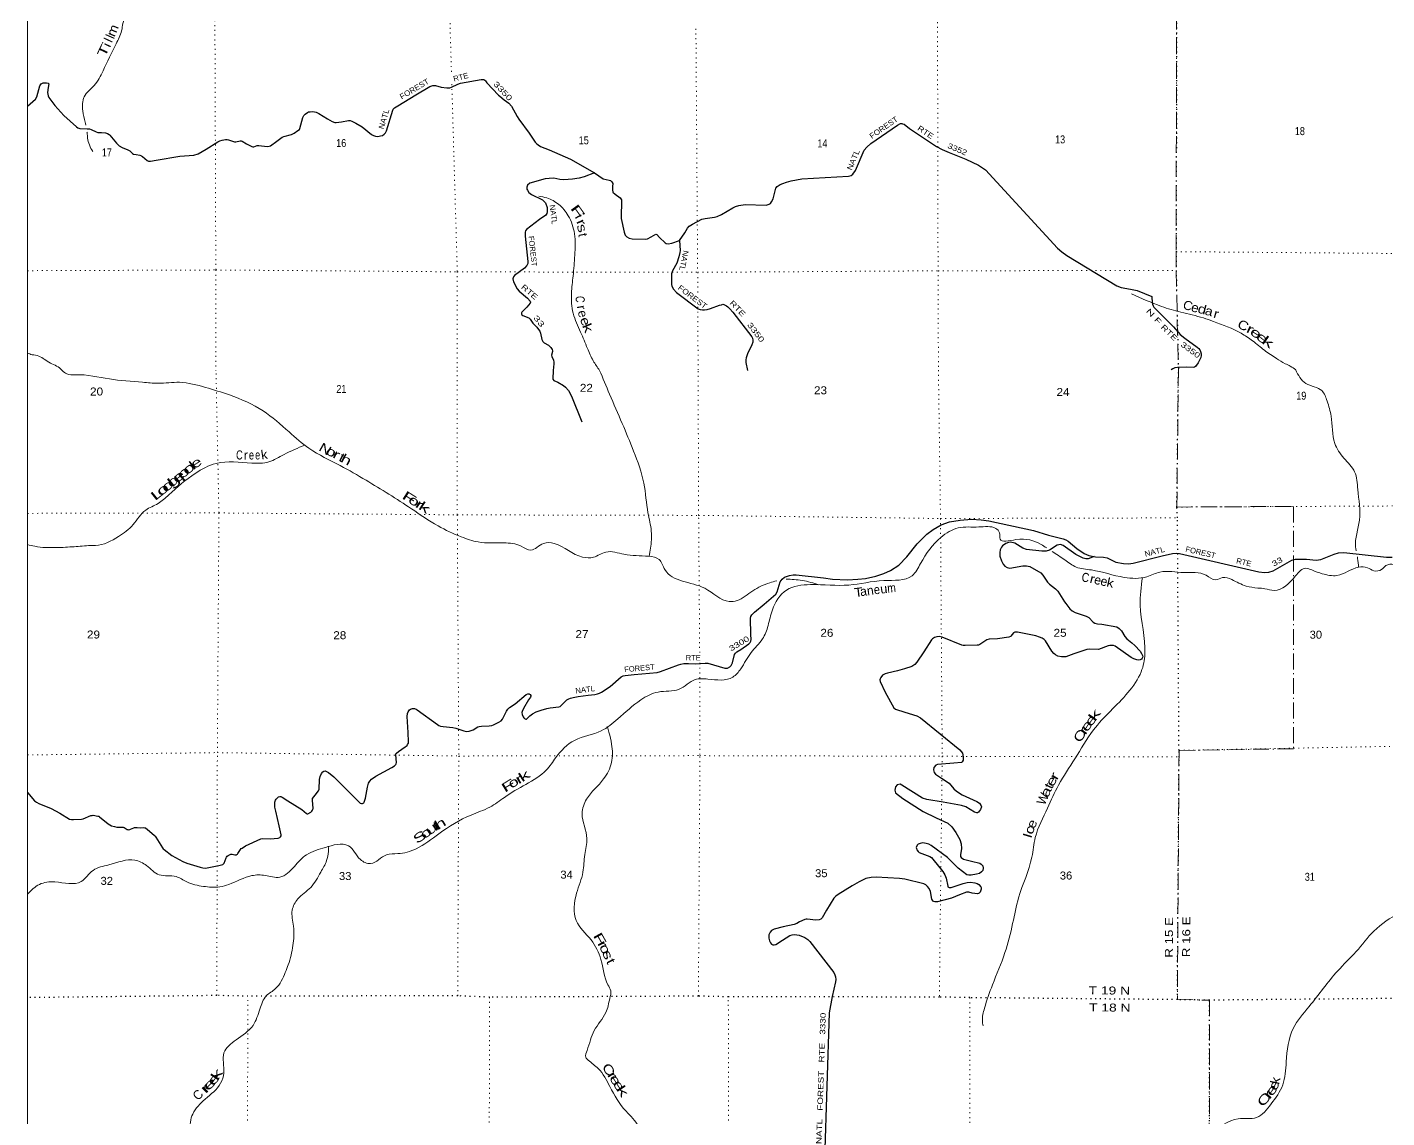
# Model space of a CAD drawing. Header units: feet. Extents: x -8 to 250644, y -192250 to 1368.
# Drawn here: x -8 to 29895, y -153931 to -129957 of the extents above; entities that cross this region are included whole.
import ezdxf
from ezdxf.enums import TextEntityAlignment as Align

# ---------------------------------------------------------------- set-up
doc = ezdxf.new("R2010")
doc.units = ezdxf.units.FT
doc.header["$LTSCALE"] = 70
doc.linetypes.add('DOT_DASHED', pattern=[7.7, 5, -1.2, 0.3, -1.2])
doc.linetypes.add('DOTTED', pattern=[1.5, 0.3, -1.2])
for name, color, linetype, lineweight in [('29', 7, 'Continuous', 25), ('39', 7, 'Continuous', 13), ('4', 7, 'Continuous', 13), ('44', 7, 'DOT_DASHED', 13), ('6', 7, 'DOTTED', 25), ('7', 7, 'DOTTED', 13)]:
    doc.layers.add(name, color=color, linetype=linetype, lineweight=lineweight)
doc.layers.add('30', color=7, linetype='Continuous')
doc.layers.add('41', color=7, linetype='Continuous')

msp = doc.modelspace()

# ---------------------------------------------------------------- linework, layer by layer
at = {"layer": '29'}
for points in [[(-0.01, -131692.01), (174.95, -131535.84), (207.02, -131490.98), (246.85, -131323.23), (268.37, -131244.2), (298.26, -131199.33), (346.77, -131181.42), (414.09, -131176.9), (454.87, -131185.38), (470.14, -131203.07), (453, -131285.23), (436.51, -131393.76), (453.22, -131464.95), (466.4, -131502.19), (597.62, -131680.57), (798.08, -131896.17), (1075.45, -132145.31), (1105.34, -132166.8), (1150.77, -132185.62), (1308.92, -132189.56), (1363.16, -132194.85), (1401.03, -132205.51), (1505.19, -132259.39), (1546.25, -132269.63), (1625.32, -132269.34), (1716.26, -132280.84), (1759.23, -132293.93), (1791.53, -132315.22), (1811.54, -132333.19), (1953.92, -132504.87), (2011.44, -132562.22), (2078.16, -132602.69), (2205.74, -132650.08), (2246.41, -132674.52), (2308.54, -132732.41), (2330.91, -132745.43), (2386.96, -132758.52), (2472.74, -132772.3), (2504.66, -132784.69), (2528.95, -132801.52), (2631.03, -132888.07), (2663.46, -132898.73), (2700.83, -132898.73), (2825.21, -132882.02), (3345.59, -132792), (3655.86, -132767.95), (3748.92, -132739.83), (3927.95, -132636.07), (4186, -132474.24), (4230.93, -132452.85), (4283.24, -132436.96), (4350.5, -132426.68), (4387.87, -132426.68), (4422.17, -132432.23), (4550.41, -132475.29), (4580.38, -132478.11), (4678.44, -132458.11), (4699.87, -132458.46), (4720.42, -132465.94), (4818.65, -132519.98), (4931.53, -132581.85), (4957.69, -132589.33), (4978.89, -132589.82), (5052.97, -132557.55), (5084.95, -132557.84), (5146.44, -132566.44)], [(5146.44, -132566.44), (5213.1, -132575.77), (5279.03, -132579.98), (5317.19, -132571.74), (5342.55, -132563.16), (5483.21, -132461.86), (5600.37, -132378.07), (5635.23, -132361.97), (5807.34, -132313.99), (5861.93, -132285.54), (5947.87, -132231.32), (5979.63, -132203.28), (5991.35, -132184.14), (6053.11, -131944.49), (6074.91, -131897.62), (6104.8, -131865.83), (6153.38, -131832.18), (6181.4, -131820.97), (6215.11, -131814.64), (6276.68, -131813.49), (6345.81, -131826.57), (6405.33, -131852.53), (6595.66, -131974.28), (6698.91, -132028.48), (6756.82, -132049.05), (6783.94, -132050.1), (6904.03, -132034.09), (7062.15, -132010.08), (7093.11, -132010.73), (7134.21, -132023.81), (7220.37, -132065.95), (7358.6, -132147.78), (7565, -132315.45), (7606.88, -132338.83), (7651.72, -132351.92), (7704.03, -132357.53), (7763.23, -132347.34), (7806.78, -132335.09), (7844.15, -132308.92), (7872.17, -132277.14), (7897.22, -132233.48), (8030.78, -131780.14), (8044.05, -131761.15), (8073.94, -131731.23), (8140.77, -131686.25), (8542.86, -131446.5), (8847.4, -131263.86), (8910.95, -131240.71), (8970.7, -131241.42), (9097.17, -131274.6), (9221.05, -131290.03), (9285.36, -131286.53), (9321.94, -131277.88), (9465.79, -131206.84), (9525.47, -131188.6), (9977.8, -131106.59), (10011.32, -131104.01), (10035.61, -131109.62), (10058.03, -131120.84), (10071.11, -131133.93), (10104.01, -131180.44), (10358.83, -131448.95), (10388.64, -131473.9), (10482.17, -131554.58), (10583.05, -131625.62), (10646.57, -131696.67), (10767.97, -131922.89), (10805.66, -131978.99), (11030.25, -132288.44), (11166.62, -132486.09), (11197.67, -132522.08), (11227.57, -132546.38), (11284.85, -132579.91), (11473.12, -132649.74), (11943.82, -132861.27), (12466.68, -133158.65)], [(14338.29, -134647.76), (14456.19, -134475.99), (14517.61, -134374.77), (14554.11, -134332.19), (14625.97, -134285.03), (14831.48, -134180.34), (14900.22, -134160.35), (15106.39, -134136.32), (15167.77, -134120.51), (15264.47, -134076.37), (15508.51, -133926.52), (15571.31, -133899.91), (15646.04, -133873.74), (15784.69, -133856.55), (16243.89, -133866.26), (16313.18, -133848.4), (16337.3, -133830.74), (16359.72, -133798.95), (16395.11, -133728.56), (16454.88, -133494.9), (16483.03, -133462.44), (16550.28, -133417.57), (16610.07, -133389.53), (16692.94, -133361.04), (16796.89, -133335.31), (17029.17, -133289.05), (18058.07, -133232.82), (18115.89, -133217.54), (18153.26, -133191.36), (18208.06, -133108.97), (18397.69, -132663.6), (18455.92, -132594.99), (18549.33, -132516.47), (19133.71, -132110.24), (19195.75, -132075.26), (19229.38, -132075.26), (19245.78, -132080.25), (19277.95, -132090.21), (19400.05, -132182.04), (19993.1, -132583.24), (20114.94, -132649.2), (20271.53, -132714.95), (20634.05, -132860.61), (20914.56, -132993.2), (21026.66, -133060.5), (21068.76, -133096.11), (22654.37, -134812.96), (22745.46, -134894.5), (22856.77, -134978.64), (23956.09, -135642.31), (24048.76, -135679.19), (24259.01, -135715.07), (24404.49, -135745.13), (24729.65, -135874.68), (24733.82, -136014.46), (24740.88, -136048.03), (24755.72, -136081.65), (24772.64, -136109.73), (24798.04, -136140.25), (25206.93, -136547.49), (25353.27, -136709.19), (25451.46, -136791.04), (25725.97, -136990.64), (25757.12, -137022.96), (25779.53, -137051.93), (25796.35, -137084.65), (25808.22, -137134.39), (25813.16, -137176.26), (25805.69, -137220.19), (25746.41, -137336.1), (25689.85, -137414.62), (25667.44, -137428.65), (25634.43, -137437.97), (25492.29, -137432.03), (25290.1, -137436.08), (25234, -137445.47), (25190.04, -137464.07), (25150.94, -137491.78)], [(12466.68, -133158.65), (12242.58, -133248.57), (12133.67, -133275.49), (11988.4, -133294.58), (11793.64, -133312.88), (11710.15, -133306.65), (11573.19, -133279.23), (11473.9, -133284.75), (11386.36, -133290.45), (11049.63, -133388.72), (10997.77, -133428.79), (10979.08, -133473.66), (10982.82, -133514.79), (10995.76, -133542.5), (11027.66, -133593.31), (11085.96, -133634.33), (11322.33, -133754.07), (11356.47, -133780.26), (11390.1, -133817.65), (11424.64, -133919.78), (11431.2, -134015.82), (11423.73, -134053.21), (11396.82, -134087.53), (11262.81, -134181.43), (10976.81, -134403.17), (10949.2, -134436.46), (10941.72, -134466.37), (10940.96, -134550.95), (11001.7, -135106.07), (11001.51, -135154.36), (10982.82, -135195.49), (10927.81, -135255.86), (10710.06, -135417.96), (10687.82, -135447.64), (10676.43, -135489.01), (10689.95, -135553.47), (10769.84, -135709.61), (10814.32, -135757.12), (10992.69, -135914.82), (11053.82, -135978.82), (11061.29, -136005), (11054.88, -136026.62), (10980.91, -136108.52), (10872.95, -136218.38), (10863.25, -136237.75), (10863.26, -136255.51), (10874.46, -136277.01), (10895.06, -136296.25), (11027.25, -136346.14), (11055.68, -136372.36), (11111.48, -136463.93), (11203.67, -136551.76), (11240.64, -136602.31), (11264.93, -136639.7), (11281.91, -136683.53), (11313.5, -136824.78), (11336.19, -136867.23), (11363.94, -136893.95), (11454.4, -136947.07), (11507.8, -136994.91), (11536.59, -137040.9), (11543.3, -137070.63), (11543.3, -137089.32), (11526.74, -137168.71), (11530.22, -137197.76), (11563.78, -137275.27), (11575.06, -137319.28), (11574.99, -137353.79), (11557.74, -137502.76)], [(12466.68, -133158.65), (12663.03, -133288.38), (12795.06, -133316.62), (12821.21, -133327.84), (12849.29, -133354.22), (12869.79, -133391.4), (12861.43, -133462.05), (12862.31, -133533.48), (12875.6, -133585.86), (12923.7, -133629.77), (13035.9, -133705.62), (13064.09, -133754.09), (13064.09, -133798.96), (13062.08, -133829.42), (13054.37, -134075.04), (13056.61, -134165.38), (13118.91, -134466.42), (13146.29, -134528.07), (13183.66, -134565.46), (13228.49, -134591.63), (13297.26, -134612.13), (13581.54, -134618.04), (13635.78, -134606.59), (13715.6, -134564.08), (13815.63, -134508.14), (13837.55, -134516.85), (13895.79, -134578), (14020.06, -134699.78), (14043.06, -134711.28), (14087.89, -134718.76), (14172.21, -134705.72), (14338.29, -134647.76)], [(14338.29, -134647.76), (14350.57, -134865.42), (14347.62, -134909.49), (14327.04, -135004.8), (14280.85, -135141.01), (14180.97, -135314.77), (14158.9, -135382.44), (14161.2, -135518.46), (14162.63, -135610.52), (14173.37, -135650.25), (14203.74, -135715.21), (14271.64, -135790.01), (14748.53, -136147.31), (14790.37, -136162.03), (14846.42, -136169.51), (14887.55, -136167.68), (14945.46, -136162.08), (15022.04, -136139.59), (15220.88, -136069.28), (15261.17, -136057.34), (15292.96, -136048.97), (15315.38, -136052.71), (15375.17, -136082.62), (15399.45, -136101.32), (15442.42, -136148.99), (15511.34, -136218.96), (15930.41, -136761.99), (15943.12, -136793.98), (15952.44, -136840.67), (15952.44, -136881.8), (15932.63, -136941.71), (15832.78, -137135.44), (15802.97, -137222.05), (15795.5, -137270.66), (15798.98, -137327.15), (15832.13, -137500.19)], [(11558.32, -137497.76), (11554.5, -137691.63), (11571.58, -137720.04), (11662.76, -137759.34), (11789.07, -137833.05), (11833.2, -137872.87), (11893.64, -137941.86), (11959.83, -138066.58), (12187.55, -138632.17)], [(16489.04, -142372.86), (16550.48, -142148.56), (16593.86, -142088.48), (16646.27, -142048.21), (16756.98, -142008.95), (16840.63, -141992.21), (16906.32, -141993.38), (17506.95, -142059.56), (17701.19, -142092.98), (18030.58, -142103.12), (18260.62, -142090.57), (18432.11, -142073.83), (18653.79, -142027.79), (18833.64, -141965.01), (18980.03, -141902.23), (19161.45, -141784.32), (19341.07, -141597.66), (19562.46, -141312.83), (19781, -141100.74), (19919.02, -140996.1), (20091.72, -140896.98), (20278.73, -140832.88), (20509.75, -140793.64), (20759.72, -140774.28), (20970.07, -140784.21), (21138.24, -140805.67), (22123.6, -141022.78), (22452.12, -141121.82), (22776.58, -141202.86), (22834.28, -141226.29), (22884.47, -141255.58), (23075.39, -141414.05), (23241.83, -141529.6), (23344.56, -141573.67), (23484.2, -141598.89)], [(23457.49, -141594.6), (23323.67, -141640.66), (23277.66, -141644.84), (23214.09, -141631.74), (23051.74, -141550.2), (22779, -141352.93), (22717.19, -141330.94), (22642.87, -141343.35), (22473.04, -141451.93), (22403.5, -141473.24), (22304.98, -141478.46), (21968.51, -141435.57), (21892.49, -141411.7), (21716.05, -141300.18), (21621.35, -141280.72), (21575.34, -141284.9), (21515.92, -141308.81), (21441.5, -141360.24), (21420.59, -141389.54), (21394.22, -141449.25), (21387.13, -141506.73), (21387.13, -141582.06), (21418.89, -141687.3), (21458.23, -141757.84), (21495.87, -141803.88), (21546.07, -141837.37), (21605.47, -141848.81), (21891.55, -141797.9), (21968.51, -141795.51), (22043.69, -141809.44), (22284.26, -141948.77), (22328.21, -142000.59), (22428.93, -142156.43), (22478.79, -142201.49), (22609.47, -142303.95), (22658.64, -142352.16), (22806.4, -142587.49), (22834.93, -142626.79)], [(23484.2, -141598.89), (23662.36, -141608.34), (23741.9, -141623.89), (23936.86, -141715.55), (24101.61, -141749.45), (24210.35, -141753.64), (24315.22, -141740.4), (24951.25, -141578.35), (25184.9, -141523.45), (25260.18, -141519.26), (25335.4, -141525.14), (27081.82, -141929.97), (27205.08, -141941.98), (27299.19, -141935.7), (27394, -141906.99), (27809.47, -141672.03), (27883.66, -141649.35), (28131.86, -141654.58), (28340.66, -141672.03), (28442.11, -141657.63), (28740, -141538.65), (28834.21, -141512.98), (28948.08, -141507.99), (29888.22, -141605.06), (30009.14, -141604.77)], [(12326.6, -144642.71), (12475.06, -144625.82), (12534.19, -144612.23), (12581.71, -144596.52), (12621.45, -144577.69), (12815.97, -144451.28), (13057.57, -144240.42), (13097.22, -144216.7), (13143.23, -144206.24), (13341.65, -144189.52), (13843.89, -144141.95), (13922.24, -144123.58), (14317.49, -143972.91), (14367.79, -143960.24), (14436.69, -143947.8), (14533.88, -143945.72), (14696.01, -143949.22), (14902.14, -143938.58), (14958.47, -143940.47), (15338.76, -144045.29), (15377.78, -144048.25), (15396.6, -144044.06), (15444.7, -144016.86), (15471.89, -143989.65), (15500.57, -143930.73), (15549.26, -143746.9), (15572.03, -143714.39), (15599.45, -143688.31), (15689.9, -143635.99), (15865.05, -143512.53), (15890.14, -143483.23), (15905.56, -143451.23), (15912.1, -143419.4), (15909.16, -143305.14), (15898.18, -142950.99), (15907.92, -142908.8), (15928.83, -142877.41), (15989.88, -142814.64), (16201.55, -142637.89), (16455.84, -142423.3), (16489.04, -142372.86)], [(22834.93, -142626.79), (22920.92, -142745.22), (22974.43, -142785.35), (23041.35, -142823.02), (23283.94, -142902.54), (23343.75, -142934.02), (23436.11, -143037.79), (23476.34, -143061.58), (23534.9, -143074.14), (23624.36, -143077.23), (23954.79, -143142.24), (24011.72, -143174.59), (24061.11, -143229.96), (24131.49, -143351.81), (24179.02, -143404.78), (24283.98, -143487.41), (24354.69, -143551.27), (24467.62, -143672.64), (24497.95, -143721.81), (24522.94, -143770.82), (24527.23, -143801.33), (24517.81, -143827.5), (24500.04, -143847.37), (24467.15, -143865.04), (24433.12, -143870.39), (24396.51, -143865.17), (24330.64, -143845.28), (24272.87, -143813.61), (23919.91, -143562.57), (23882.06, -143549.16), (23847.55, -143546.03), (23804.68, -143547.07), (23765.77, -143555.04), (23555.84, -143635.73), (23356.09, -143627.64), (23299.66, -143640.52), (23009.69, -143733.47), (22833.27, -143795.04), (22788.31, -143800.28), (22739.67, -143798.33), (22657.6, -143782.49), (22611.59, -143757.38), (22569.77, -143723.91), (22529.16, -143670.92), (22390.44, -143447.23), (22360.64, -143418.38), (22312.54, -143389.08), (22256.08, -143363.97), (22173.98, -143339.84), (21768.8, -143257.24), (21715.48, -143254.11), (21698.75, -143260.39), (21685.15, -143273.98), (21628.69, -143340.95), (21615.1, -143348.28), (21579.6, -143363.68), (21333.53, -143404.46), (21146.65, -143413.16), (21099.4, -143423.2), (20941.7, -143524.07), (20914.51, -143538.72), (20887.57, -143541.91), (20620.69, -143548.14), (20580.95, -143546.04), (20549.3, -143538.95), (20114.5, -143364.2), (20051.85, -143353.52), (19997.48, -143355.61), (19945.2, -143372.35), (19902.44, -143400.88), (19882.46, -143426.76), (19715.09, -143691.61), (19560.4, -143918.54), (19517.69, -143964.36), (19493.48, -143983.42), (19445.38, -144008.53), (19285.79, -144063.12), (19131.76, -144102.85)], [(19131.76, -144102.85), (18914.19, -144155.01), (18861.77, -144172.49), (18834.72, -144184.31), (18803.35, -144203.15), (18763.61, -144251.28), (18751.06, -144280.57), (18746.88, -144301.5), (18752.14, -144340.91), (18862.87, -144574.7), (19051.17, -144919.89), (19086.06, -144948.2), (19294.4, -145013.59), (19557.26, -145095.67), (19639.01, -145142.6), (20507.58, -145840.29), (20563.18, -145913.9), (20574.05, -145996.16), (20575.73, -146072.94), (20558.99, -146106.42), (20538.37, -146122.34), (20372.29, -146136.86), (20011.07, -146165.02), (19974.09, -146176.11), (19931.6, -146227.8), (19927.42, -146282.21), (19939.97, -146340.8), (19966.64, -146376.23), (20100.99, -146467.87), (20271.41, -146575.4), (20369.82, -146697.16), (20431.42, -146748.87), (20556.32, -146828.65), (20874.97, -146979.75), (20933.33, -147016.73), (20973.31, -147073.49), (20979.34, -147096.25), (20958.43, -147150.66), (20915.64, -147211.74), (20895.69, -147226), (20878.96, -147226), (20829.57, -147210.01), (20637.1, -147092.54), (20544.35, -147066.96), (20376.76, -147039.32), (20138.46, -146996.03), (19774.75, -146937.21), (19679.87, -146907.4), (19230.31, -146617.35), (19192.67, -146600.74), (19126.45, -146614.94), (19090.74, -146657.08), (19072.07, -146732.13), (19091.1, -146787.15), (19251.57, -146912.72), (19694.69, -147199.5), (19981.93, -147334.64)], [(8011.9, -146228.62), (8069.17, -146196.83), (8095.88, -146172.29), (8102.16, -146163.92), (8110.52, -146149.28), (8113, -146124.66), (8096.51, -145950.62), (8102.16, -145929.55), (8116.8, -145912.8), (8158.36, -145876.39), (8308.2, -145779.88), (8347.88, -145746.44), (8359.39, -145728.65), (8375.07, -145698.31), (8377.95, -145667.6), (8367.38, -145463.53), (8348.39, -145107.4), (8357.29, -145044.36), (8371.93, -145008.78), (8399.11, -144966.93), (8424.01, -144947.08), (8468.13, -144935.54), (8509.95, -144935.54), (8543.41, -144946), (8572.16, -144962.64), (9012.91, -145286.06), (9042.19, -145304.89), (9083.53, -145319.24), (9140.48, -145330), (9355.82, -145350.42), (9416.53, -145363.49), (9594.21, -145427.73), (9650.76, -145436.73), (9711.4, -145432.54), (9800.29, -145401.08), (9900.2, -145338.74), (9928.9, -145327.91), (9981.18, -145321.63), (10152.33, -145317.95), (10212.27, -145308.03), (10250.96, -145292.34), (10365.98, -145237.93), (10413.04, -145205.49), (10446.15, -145170.96), (10534.33, -144989.95), (10561.63, -144950.49), (10599.16, -144914.61), (10727.43, -144829.92), (10967.06, -144629.07), (11004.87, -144611.18), (11032.06, -144613.27), (11040.43, -144619.55), (11050.88, -144625.83), (11065.18, -144646.78), (11069.7, -144665.59), (11062.39, -144683.37), (11019.42, -144746.98), (10909.84, -144931.41), (10880.44, -144997.27), (10874.17, -145022.38), (10876.26, -145064.23), (10897.17, -145120.74), (10913.9, -145141.66), (10926.45, -145154.22), (10958.53, -145169.38), (10970.37, -145168.87), (10982.92, -145162.59), (11046.39, -145093.07), (11106.3, -145049.59), (11186.27, -145010.6), (11294.52, -144972.16), (11417.91, -144936.58), (11496.26, -144921.6), (11684.34, -144899), (11712.78, -144886.36), (11742.06, -144861.25), (11864.06, -144746.37), (11903.09, -144723.13), (11942.82, -144706.39), (12000.33, -144688.6), (12108.02, -144667.58), (12326.6, -144642.71)], [(5459.89, -147187.33), (5441.67, -147105.41), (5436.8, -147037.61), (5438.9, -146995.76), (5453.53, -146951.81), (5469.21, -146927.23), (5501.63, -146889.03), (5520.46, -146876.47), (5547.11, -146870.96), (5570.65, -146870.2), (5597.83, -146880.66), (5721.49, -146962.47), (6032.25, -147153.61), (6135.3, -147240.6), (6149.94, -147246.88), (6166.61, -147249.25), (6227.31, -147211.3), (6250.32, -147190.37), (6267.05, -147167.35), (6275.41, -147148.52), (6280.37, -147128.84), (6263.86, -146948.79), (6269.14, -146914.14), (6325.61, -146840.55), (6400.89, -146746.73), (6413.32, -146710.21), (6418.73, -146492.08), (6432.26, -146430.74), (6463.63, -146361.68), (6494.33, -146323.76), (6512.77, -146310.41), (6542.05, -146304.13), (6578.37, -146317.49), (6621.52, -146341.8), (6738.82, -146437.06), (7228.53, -146927.81), (7316.88, -147014.59), (7346.89, -147023.49), (7364.98, -147022.96), (7379.62, -147016.68), (7392.16, -147008.31), (7406.8, -146989.48), (7434.62, -146903.16), (7476, -146664.91), (7500.91, -146573.04), (7527.05, -146530.14), (7565.74, -146485.15), (7659.48, -146424.21), (8011.9, -146228.62)], [(0, -146783.34), (155.22, -146961.23), (196, -146993.66), (245.15, -147019.82), (522.03, -147130.6), (712.46, -147234.06), (921.68, -147364.06), (963.04, -147377.36), (1009.51, -147376.62), (1187.27, -147366.16), (1225.18, -147356.55), (1392.22, -147286.63), (1417.32, -147282.45), (1441.14, -147281.84), (1544.89, -147299.19), (1565.28, -147303.9), (1583.33, -147313.42), (1769.89, -147466.92), (1805.78, -147490.15), (1847.08, -147511.59), (1909.82, -147530.42), (1966.24, -147540.36), (1985.63, -147541.42), (2083.4, -147540.89), (2104.83, -147541.42), (2126.38, -147547.87), (2194.24, -147591.11), (2207.83, -147595.31), (2228.6, -147597.58), (2250.7, -147595.3), (2265.34, -147590.08), (2336.44, -147554.5), (2353.18, -147549.26), (2376.18, -147547.18), (2408.59, -147547), (2486.2, -147554.11)], [(4208.32, -148383.31), (4292.26, -148365.61), (4309.07, -148351.28), (4321.62, -148334.54), (4367.1, -148216.83), (4377.56, -148199.04), (4390.63, -148181.78), (4412.06, -148165.56), (4442.91, -148148.29), (4467.48, -148139.4), (4482.12, -148137.31), (4499.9, -148138.35), (4562.12, -148152.48), (4577.27, -148154.05), (4591.89, -148148.58), (4604.46, -148142.54), (4615.96, -148133.12), (4624.86, -148123.18), (4683.65, -148034.23), (4699.62, -148014.89), (4716.35, -148001.28), (4791.51, -147955.86), (5127.29, -147799.34), (5167.34, -147790.61), (5335.48, -147796.1), (5511.58, -147783.55), (5547.64, -147772.14), (5564.37, -147757.49), (5574.83, -147734.47), (5579.44, -147711.3), (5532.86, -147515.34), (5459.89, -147187.33)], [(19981.93, -147334.64), (20239.8, -147455.96), (20326.14, -147538.11), (20418.16, -147659.48), (20504.98, -147813.33), (20535.27, -147910.6), (20543.55, -148011.31), (20517.9, -148147.46), (20518.54, -148186.83), (20535.27, -148207.75), (20586.22, -148245.3), (20758.47, -148286.79), (20947.25, -148337.5), (20976.82, -148354.15), (21012.08, -148396.09), (21020.44, -148446.31), (21012.08, -148492.35), (20982.8, -148527.93), (20936.79, -148559.32), (20873.35, -148578.59), (20752.76, -148601.17), (20700.48, -148601.17), (20655.22, -148589.27), (20466.67, -148441.77), (20231.86, -148210.38), (19876.86, -147943.33), (19823.18, -147915.83), (19761.5, -147898.04), (19690.39, -147889.67), (19632.55, -147898.06), (19588.96, -147917.92), (19564.92, -147939.9), (19547.14, -147986.98), (19549.23, -148010), (19556.55, -148040.34), (19584.78, -148076.96), (19611.09, -148098.23), (19841.5, -148187.57), (19879.65, -148210.89), (19912.07, -148245.42), (20132.63, -148516.84), (20172.43, -148589.66), (20203.09, -148666.7), (20237.59, -148838.69), (20243.53, -148853.34), (20270.72, -148867.99), (20289.54, -148870.08), (20313.72, -148866.47), (20513.69, -148799.81)], [(2486.2, -147554.11), (2549.76, -147553.44), (2581.13, -147556.59), (2595.25, -147560.26), (2602.57, -147564.44), (2631.32, -147584.83), (2793.4, -147729.24), (2805.43, -147743.87), (2821.63, -147764.82), (2964.24, -147993.52), (2983.18, -148016.46), (3005.14, -148036.34), (3170.86, -148162.97), (3337.24, -148256.5), (3412.95, -148297.92), (3499.57, -148332.04), (3793.56, -148423.48), (3856.3, -148438.13), (3904.17, -148440.85), (3948.32, -148438.13), (4208.32, -148383.31)], [(20513.69, -148799.81), (20580.23, -148778), (20663.88, -148759.17), (20739.74, -148755.09), (20833.27, -148765.45), (20885.56, -148780.1), (20922, -148800.56), (20965.02, -148851.25), (20971.3, -148872.17), (20970.33, -148906.46), (20960.84, -148947.51), (20948.29, -148972.62), (20929.47, -148993.54), (20916.93, -148999.82), (20892.54, -149006.75), (20774.41, -148993.11), (20703.61, -148970.53), (20678.52, -148968.43), (20654.27, -148973.47), (20500.31, -149029.98), (20318.37, -149102.58), (20016.36, -149183.55), (19957.03, -149186.07), (19927.75, -149173.51), (19904.19, -149149.88), (19890.11, -149125.38), (19855.61, -148953.92), (19829.46, -148893.1), (19796, -148847.06), (19758.36, -148813.58), (19715.05, -148788.27), (19290.96, -148684.88), (19178.32, -148667.86), (18661.49, -148640.94), (18551.79, -148645.78), (18439.81, -148674.42), (18293.43, -148741.39), (18137.98, -148831.16), (17824.98, -149021.8), (17778.97, -149059.47), (17736.43, -149106.54), (17569.02, -149365.19), (17479.41, -149535.56), (17446.46, -149567.98), (17410.91, -149582.63), (17337.45, -149588.02), (17149.5, -149567.98), (17121.26, -149566.94), (17095.13, -149572.17), (16975.28, -149625.16), (16918.41, -149656.93), (16857.34, -149679.55), (16615.31, -149736.33), (16421.73, -149781.43), (16363.33, -149813.14), (16330.76, -149851.54), (16304.62, -149906.99), (16301.48, -149935.25), (16303.74, -149979.41), (16318.21, -150041.97), (16342.26, -150086.96), (16364.22, -150115.21), (16392.21, -150127.22), (16418.59, -150131.96), (16455.19, -150124.62), (16604.1, -150026.51), (16765.94, -149923.96), (16813.84, -149905.95), (16866.13, -149901.77), (16922.59, -149905.95), (16970.08, -149917.33), (17091.98, -149970.82), (17161, -150014.77), (17206.63, -150054.67), (17732.9, -150739.4), (17757, -150789.05), (17767.46, -150833), (17773.74, -150889.5), (17767.49, -150943.4), (17694.31, -151261.8), (17631.25, -151622.18), (17525.58, -154844.49)]]:
    msp.add_lwpolyline(points, dxfattribs=at)
at = {"layer": '39'}
for points in [[(5316.7, -121993.36), (5427.9, -122066.85), (5476.36, -122237.88), (5364.06, -122457.33), (5328.33, -122819.61), (5258.19, -122988.71), (5143.79, -123131.68), (5133.95, -123298.72), (5128.07, -123423.51), (5063.87, -123520.15), (5094.12, -123598.62), (5134.43, -123687.15), (5066.23, -123803.92), (4951.8, -123918.71), (4937.96, -124105.89), (4974.35, -124268.88), (4916.26, -124429.92), (4801.92, -124629.24), (4665.57, -124901.03), (4553.33, -125160.72), (4352.51, -125319.84), (4173.55, -125283.74), (4049.02, -125362.31), (3952.69, -125491.17), (3777.87, -125543.62), (3689.36, -125493.36), (3550.7, -125527.66), (3345.94, -125751.19), (3075.17, -126236.4), (3031.28, -126502.08), (3037.62, -126747.61), (3053.93, -126928.73), (3003.81, -127035.43), (3050.22, -127176.28), (3138.91, -127367.41), (3133.03, -127488.17), (3044.7, -127580.8), (2928.37, -127788.17), (2912.55, -127995.48), (2918.77, -128152.45), (2808.39, -128297.43), (2495.05, -128492.85), (2376.67, -128668.02), (2298.62, -128945.81), (2267, -129380.54), (2313.43, -129531.45), (2158.88, -129724.76), (2068.82, -130036.76), (1946.55, -130322.63), (1659.84, -130916.52), (1465.26, -131238.66), (1248.46, -131484.33), (1214.69, -131798.31), (1265.25, -132043.81), (1278.38, -132111.46)], [(1307.17, -132263.19), (1309.77, -132277.24), (1317.96, -132393.96), (1432.06, -132692.72)], [(11247.9, -133669.3), (11420.9, -133709.59), (11682.4, -133852.31), (11891.78, -134101.73), (12028.97, -134496.1), (12035.6, -134971.06), (11997.97, -135425.92), (11962.27, -135804.3), (12001.02, -136247.04), (12164.37, -136661.52), (12313.57, -137017.65), (12440.56, -137291.27), (12581.53, -137500.48)], [(24276.8, -135816.36), (24936.5, -136093.66), (25364.84, -136224.19), (25861.52, -136348.65), (26080.73, -136424.98), (26692.16, -136686.21), (26941.63, -136851.08), (27205.23, -137060.21), (27470.8, -137239.15), (27655.89, -137353.75), (27772.55, -137410.02), (27891.29, -137489.38)], [(-8.16, -137122.69), (101.99, -137155.92), (249.02, -137185.78), (368.47, -137257), (501.71, -137339.7), (756.45, -137498.92), (760.98, -137504.96)], [(16475.83, -142126.42), (16323.25, -142172.13), (15948.39, -142347.83), (15605.62, -142561.9), (15434.49, -142581.38), (14893.89, -142291.51), (14017.51, -141881.63), (13889.33, -141657.73), (13660.08, -141588.43), (13116.78, -141544.11), (12720.42, -141494.3), (12446.37, -141607.99), (12206.86, -141607.08), (11583.77, -141306.84), (11346.28, -141303.93), (11068.1, -141453.84), (10853, -141364.46), (10476.82, -141294.61), (9909.3, -141272.33), (9539.28, -141160.23), (9028.74, -140918.79), (8442.09, -140542.2), (7443.55, -139916.49), (6876.88, -139594.32), (6189.61, -139213.33), (5751.86, -138855.42), (5181.56, -138392.35), (4437.85, -138041.33), (3915.02, -137876.33), (3339.71, -137763.45), (2868.67, -137785.82), (2530.6, -137762.4), (1800.2, -137689.19), (1055.76, -137595.81), (860.77, -137578.64), (760.98, -137504.96)], [(12581.33, -137500.24), (12800.67, -138024.65), (13078.62, -138665.75), (13326.48, -139274.54), (13553.92, -139983.88), (13644.67, -140632.32), (13718, -141037.16), (13721.49, -141226.37), (13673.5, -141590.94)], [(27884.96, -137485.15), (28115.98, -137788.71), (28465.74, -137947.03), (28581.83, -138176.92), (28671.46, -138507.35), (28752.29, -139105.43), (28952.64, -139432.25), (29187.27, -139733.04), (29256.63, -140117.73), (29292.96, -140792.14), (29208.75, -141391.61), (29221.07, -141469.9)], [(6099.42, -139144.39), (5641.77, -139350.14), (5305.2, -139511.9), (4930.75, -139540.67), (4145.78, -139545.75), (3688.28, -139765.42), (3105.27, -140238.22), (2869.25, -140428.54), (2599.14, -140572.44), (2320.49, -140891.41), (2001.73, -141155.88), (1491.97, -141351.2), (1382.32, -141350.86)], [(-0.45, -149015.33), (263.28, -148799.7), (599.55, -148746.63), (1179.24, -148736.75), (1439.57, -148492.18), (1788.11, -148370.72), (2362.03, -148266.21), (2617.29, -148387.94), (2896.49, -148590.27), (3268.73, -148627.91), (3503.88, -148747.55), (3867.91, -148843.52), (4228.15, -148854.95), (4427.56, -148801.36), (4933.29, -148608.04), (5225.15, -148603.1), (5547.07, -148642.56), (5867.75, -148406.27), (6136.17, -148149.66), (6549.23, -147986.18), (6809.05, -147922.75), (7056.54, -147949.85), (7319.34, -148254.77), (7544.51, -148342.17), (7895.27, -148150.27), (8140.89, -148125.04), (8545.74, -148017.88), (9047.85, -147685.67), (9753.45, -147275.72), (10168.56, -147102.19), (10489.18, -146888.04), (10958.95, -146601.99), (11408.66, -146289.71), (11618.77, -146010.73), (12030.43, -145633.89), (12618.73, -145424.78), (12979.74, -145164.49), (13490.14, -144743.75), (13867, -144572.08), (14328.08, -144511.43), (14682.92, -144299.42), (14964.73, -144288.41), (15512.31, -144242.18), (15683.9, -144063.69), (15914.37, -143702.27), (16162.77, -143405.33), (16286.37, -143111.93), (16381.95, -142764.09), (16689.1, -142332.52), (17220.8, -142209.74), (18062.08, -142220.97), (18831.21, -142121.23), (19453.44, -142014.9), (19641.39, -141743.89), (20089.82, -141171.95), (20468.8, -140964.06), (20923.73, -140943.64), (21293.97, -140977.25), (21376.22, -141072.16), (21387.91, -141209.07), (21738.08, -141222.47), (22289.27, -141327.2), (22415.63, -141403.9)], [(1383.28, -141350.79), (1024.94, -141377.61), (638.45, -141396.28), (157.5, -141368.29), (-0.93, -141331.05)], [(22533.83, -141481.66), (22813.61, -141669.34), (23062.75, -141825.26), (23396.68, -141888.92), (24118.77, -142052.67), (24617.97, -142036.44), (24904.06, -141934.87), (25433.37, -141944.92), (25918.26, -142005.13), (26131.33, -142104.56), (26282.42, -142054.81), (26485.57, -142099.86), (26801.17, -142241.94), (27060.68, -142285.19), (27209.58, -142301.86), (27418.79, -142338.88), (27886.64, -142018.61), (28114.55, -141850.4), (28245.27, -141889.14), (28476.5, -141970.52), (28798.42, -142009.98), (29273.93, -141828.62), (29469.13, -141839.42), (29605.81, -141904.35), (29780.99, -141878.84), (29875.83, -141792.66), (30272.25, -141820.32), (30640.67, -141789.51), (30995.04, -141740.53), (31274.36, -141747.19)], [(29247.7, -141599.81), (29252.34, -141633.3), (29273.96, -141828.61)], [(17405.61, -142216.32), (17039.92, -142118.48), (16683.55, -142091.32)], [(24519.52, -142054.82), (24469.27, -142661.84), (24574.94, -143732.19), (24493.31, -144125.18), (24202.19, -144582.99), (23443.09, -145405.34), (23034.73, -146037.8), (22674.84, -146616.11), (22433.9, -147122.4), (22164.37, -147771.5), (22088.69, -148199.92), (21796.34, -149092.47), (21665.93, -149657.56), (21497.05, -150300.99), (21221.33, -151008.43), (21046.78, -151523.03), (20999.7, -151800.61), (21014.85, -151908.87)], [(12803.36, -151308.7), (12825.15, -151136.92), (12763.96, -151008.65), (12610.55, -150452.56), (12392.39, -150021.01), (12067.53, -149597.1), (12075.27, -148993.31), (12215.46, -148530.92), (12254.79, -148146.63), (12302.07, -147794.58), (12196.96, -147242.7), (12294.46, -146927.07), (12670.08, -146483.67), (12844.19, -146122.04), (12845.34, -145717.49), (12787.72, -145453.6), (12750.54, -145333)], [(1696.89, -159987.86), (2044.45, -159504.11), (2559.15, -158984.76), (2951.44, -158340.15), (3192.67, -157733.22), (3159.65, -157310.42), (3108.32, -156953.98), (3177.96, -156527.54), (3315.94, -156131.55), (3317, -155757.19), (3251.97, -155267.85), (3347.64, -154887.8), (3493.42, -154580.41), (3556.86, -154212.32), (3632.36, -153848.3), (3907.01, -153521.26), (4246.13, -153172.33), (4317.22, -152945.16), (4318.47, -152502.36), (4586.96, -152219.58), (4958.2, -151898.95), (5110.16, -151541.26), (5249.86, -151251.95), (5455.61, -151091.71), (5667.95, -150734.25), (5734.85, -150565.43), (5836.67, -150145.16), (5847.94, -149720.51), (5820.76, -149366.17), (5944.23, -149121.08), (6226.73, -148866.53), (6449.08, -148529.24), (6576.59, -148278.13), (6617.4, -148079.02), (6623.36, -147970.9)], [(31282.88, -148331.62), (31128.81, -148529.98), (30859.57, -149078.44), (30184.3, -149436.17), (29611.59, -149826.48), (29219.85, -150277.87), (28816.11, -150701.03), (28185.93, -151485.62), (27834.36, -151967.35), (27683.34, -152701.42), (27605.42, -153210.35), (27350.64, -153628.03), (27029.78, -153924.71), (26629.18, -153953.38), (26006.32, -154283.13), (24814.72, -155021.32), (24116.7, -155596.33), (23459.07, -156123.19), (23137.89, -156536.6)], [(12803.36, -151308.7), (12717.95, -151618.33), (12465.25, -152011.87), (12305.01, -152450.04), (12280.43, -152600.91), (12328.57, -152661.47), (12553.45, -152851.52), (12807.95, -153246.98), (13162.67, -153785.72), (13427.4, -154120.83), (13466.24, -154620.14), (13573.92, -154976.8), (13542.56, -155389.29), (13645.93, -155846.57), (13634.45, -156345.68), (13657.5, -156736.24), (13692.71, -157096.65), (13830.03, -157648.66), (14017.34, -158313.57), (14138.95, -158724.63), (14288.67, -159161.96), (14310.15, -159395.51), (14280.66, -159860.34), (14337.94, -160242.98)]]:
    msp.add_spline(points, degree=3, dxfattribs=at)
at = {"layer": '4'}
msp.add_lwpolyline([(0, -0.01), (31078.95, 21.37), (62157.81, 85.49), (93236.57, 192.37), (124315.15, 341.99), (155393.5, 534.37), (186473.05, 772.71), (217549.25, 1047.36), (248626.55, 1367.98), (250643.68, -181929.51), (219314.24, -182252.73), (187984.4, -182532.85), (156654.22, -182769.89), (125323.73, -182963.82), (93993, -183114.66), (62662.1, -183222.4), (31331.08, -183287.03), (0, -183308.59)], close=True, dxfattribs=at)
msp.add_lwpolyline([(0, -0.01), (31078.95, 21.37), (62157.81, 85.49), (93236.57, 192.37), (124315.15, 341.99), (155393.5, 534.37), (186473.05, 772.71), (217549.25, 1047.36), (248626.55, 1367.98), (250643.68, -181929.51), (219314.24, -182252.73), (187984.4, -182532.85), (156654.22, -182769.89), (125323.73, -182963.82), (93993, -183114.66), (62662.1, -183222.4), (31331.08, -183287.03), (0, -183308.59)], close=True, dxfattribs=at)
at = {"layer": '44'}
for points in [[(19935.35, -129632.71), (25272.25, -129660.83), (25260.73, -134882.48), (25261.26, -135304.05), (25311.64, -137491.62)], [(25311.66, -137492.48), (25277.51, -140505.71), (27844.98, -140491.72), (27841.74, -145818.91), (25324.38, -145854.75), (25287.71, -151334.34), (25994.18, -151345.62), (25961.41, -183293.79)]]:
    msp.add_lwpolyline(points, dxfattribs=at)
at = {"layer": '6'}
msp.add_line((25281.6, -136187.33), (25311.64, -137491.61), dxfattribs=at)
for points in [[(25254.23, -125048.46), (25272.24, -129651.83), (25260.73, -134882.48), (25261.26, -135304.05), (25272.9, -135809.56)], [(25287.71, -151334.34), (25326.23, -146002.92), (25324.38, -145854.75), (25290.72, -140744.01), (25277.51, -140505.71), (25311.66, -137492.48)], [(31287.09, -151300.31), (31010.28, -151297.04), (30939.83, -151300.8), (25994.18, -151345.62), (25287.71, -151334.34), (20725.4, -151290.35), (20053.2, -151277.74), (15411.93, -151272.27), (14753.81, -151257.7), (10162.78, -151280.6), (9460.43, -151251.77), (4847.31, -151256.47), (4163.02, -151243.82), (0, -151290.37)], [(25961.41, -183293.79), (25965.96, -178857.78), (25966.08, -178742.36), (25971.41, -173547.59), (25971.51, -173443), (25979.91, -168136.2), (25982.2, -162814.99), (25987.95, -157572.76), (25994.18, -151345.62)]]:
    msp.add_lwpolyline(points, dxfattribs=at)
at = {"layer": '7'}
msp.add_line((14741.36, -136106.05), (14747.31, -137500.97), dxfattribs=at)
for points in [[(4118.74, -129385.47), (4140.24, -135294.33), (4143.84, -137505.33)], [(9287.03, -129430.39), (9284.95, -129656.03), (9323.96, -130986.24)], [(20012.94, -129634.25), (20024.9, -135303.09), (20033.32, -137496.89)], [(14699.42, -129990.76), (14738.11, -135345.74), (14740.13, -135818.11)], [(9330.55, -131210.83), (9451.25, -135326.12), (9449.6, -137503.73)], [(25260.74, -134891.48), (30519.73, -134934.9), (31261.74, -134947.07)], [(-2.19, -135309.71), (4140.24, -135294.33), (9451.26, -135335.12), (14738.11, -135345.74), (20024.91, -135312.09), (25261.26, -135304.05)], [(4163.02, -151243.82), (4174.1, -145904.08), (4209.12, -140634.88), (4143.84, -137505.33)], [(9449.6, -137503.73), (9452.09, -140676.85), (9483.39, -145978.5), (9460.43, -151251.77)], [(14782.46, -143706.53), (14759.55, -140688.87), (14747.31, -137500.97)], [(20033.32, -137496.89), (20078.92, -140757.29), (20116.47, -145984.5), (20053.2, -151277.74)], [(25277.51, -140505.71), (30596.07, -140479.05), (31272.16, -140451.64)], [(0, -140644.19), (4209.12, -140634.88), (9452.09, -140676.85), (14759.55, -140688.87), (20078.92, -140757.29), (25290.72, -140744.01)], [(14753.81, -151257.7), (14788.95, -145948.25), (14783.08, -143921.84)], [(0, -145954.57), (4174.1, -145904.08), (9483.39, -145978.5), (14782.85, -145970.37), (20116.47, -145984.5), (25323.42, -145998.17)], [(25324.38, -145854.75), (30569.07, -145754.32), (30866.93, -145761.49), (31279.46, -145760.3)], [(4801.44, -183308.07), (4743.46, -178729.87), (4782.56, -173442.57), (4791.56, -168122.95), (4794.59, -162781.17), (4823.74, -157453.58), (4847.31, -151256.47)], [(10162.78, -151280.6), (10145.02, -157560.25), (10097.86, -162851.55), (10096.9, -168173.21), (10094.3, -168544.25)], [(15345.64, -183303.41), (15356.09, -178848.5), (15358.98, -173557.04), (15379.95, -168275.71), (15360.83, -162935.86), (15426.35, -157560.1), (15411.93, -151272.27)], [(20725.4, -151290.35), (20729.82, -157560.03), (20703.59, -158987.51)]]:
    msp.add_lwpolyline(points, dxfattribs=at)

# ---------------------------------------------------------------- texts
at = {"layer": '30'}
for s, rotation, width, p in [('RTE', 14.276, 1.05, (9379.53, -131153.52)), ('FOREST', 30.806, 1.1, (8229.34, -131549.15)), ('3350', 313.502, 1.45, (10232.87, -131214.54)), ('NATL', 73.584, 1.1, (7830.73, -132207.9)), ('FOREST', 34.805, 1.1, (18568.97, -132416.95)), ('RTE', 325.922, 1.2, (19558.82, -132207.94)), ('NATL', 66.937, 1.15, (18124.88, -133112.83)), ('3352', 337.223, 1.25, (20221.16, -132608.73)), ('NATL', 276.685, 1.05, (11481.87, -133867.42)), ('NATL', 257.815, 1.1, (14425.1, -134855.18)), ('RTE', 319.113, 1.3, (10844.44, -135686.11)), ('FOREST', 323.158, 1.15, (14290.08, -135708.78)), ('RTE', 313.658, 1.3, (15430.02, -136030.31)), ('33', 309.357, 1.55, (11114.51, -136349.9)), ('N F', 313.116, 1.6, (24589.92, -136207.74)), ('3350', 307.658, 1.4, (15818.88, -136503.81)), ('RTE', 315.186, 1.35, (24913.66, -136562.68)), ('3350', 323.979, 1.35, (25348.14, -136959.28))]:
    msp.add_text(s, height=120, rotation=rotation, dxfattribs=dict(at, width=width)).set_placement(p)
msp.add_text('FOREST', height=120, rotation=276.244, dxfattribs=at).set_placement((11016.05, -134553.47))
for s, rotation, width, p in [('NATL', 14.294, 1.1, (24803.65, -141543.72)), ('RTE', 346.949, 1.05, (26738.84, -141776.75)), ('33', 29.489, 1.35, (27513.63, -141758.92)), ('3300', 31.047, 1.35, (15680.79, -143557.05)), ('NATL', 7.491, 1.05, (12270.39, -144578.6)), ('NATL   FOREST   RTE   3330', 88.122, 1.35, (17509.63, -153066.94))]:
    msp.add_text(s, height=120, rotation=rotation, dxfattribs=dict(at, width=width)).set_placement(p, align=Align.CENTER)
for s, rotation, p in [('FOREST', 346.949, (25785.76, -141558.82)), ('RTE', 359.763, (14640.35, -143877.29)), ('FOREST', 4.911, (13462.51, -144106.43))]:
    msp.add_text(s, height=120, rotation=rotation, dxfattribs=at).set_placement(p, align=Align.CENTER)
at = {"layer": '41'}
for s, rotation, width, p in [('m', 67.399, 1.15, (1962.58, -130066.44)), ('T', 64.792, 1.55, (1756.09, -130516.24)), ('i', 64.792, 1.15, (1828.8, -130386.06)), ('l', 64.792, 1.05, (1864.79, -130283.44)), ('F', 305.601, 1.95, (12017.82, -134065.39)), ('i', 298.89, 1.25, (12045.9, -134158.02)), ('r', 293.593, 1.45, (12088.97, -134284.3)), ('s', 287.174, 1.35, (12100.91, -134402.06)), ('C', 268.891, 0.75, (12055.36, -135937.13)), ('C', 341.923, 1.05, (25488.74, -136169.11)), ('e', 343.7, 1.1, (25651.37, -136217.28)), ('r', 280.598, 1.1, (12085.43, -136136.54)), ('e', 284.281, 1.05, (12115.86, -136281.91)), ('e', 292.273, 1.25, (12176.64, -136460.28)), ('d', 345.697, 1.25, (25810.29, -136253.13)), ('a', 345.91, 1.15, (25962.06, -136293.39)), ('r', 344.526, 1.2, (26118.77, -136350.76)), ('k', 292.608, 1.45, (12230.2, -136605.63)), ('C', 335.059, 1.2, (26695.09, -136601.04)), ('r', 333.9, 1.55, (26847.81, -136681.73)), ('e', 327.746, 1.55, (26963.05, -136760.43)), ('e', 321.72, 1.75, (27095.52, -136864.83)), ('k', 325.181, 1.85, (27224.66, -136959.69)), ('C', 358.361, 0.75, (4655.99, -139459.75)), ('e', 0.706, 0.75, (4925.6, -139460.51)), ('e', 0.706, 0.75, (5061.69, -139458.89)), ('k', 8.605, 1.05, (5218.73, -139450.49)), ('N', 330.212, 1.35, (6498.34, -139315.77)), ('o', 333.132, 1.4, (6635.47, -139378.66)), ('r', 333.132, 1.55, (6752.68, -139438.05)), ('t', 332.177, 1.35, (6868.86, -139501.28)), ('h', 332.177, 1.5, (6964.07, -139551.78)), ('o', 39.032, 1.8, (3601.6, -139732.47)), ('l', 36.842, 1.5, (3683.11, -139669.95)), ('e', 31.944, 1.55, (3760.78, -139615.73)), ('d', 39.05, 2, (3146.94, -140103.45)), ('g', 39.05, 1.9, (3263.59, -140004.66)), ('e', 39.05, 1.8, (3380.08, -139912.59)), ('p', 39.032, 1.9, (3483.03, -139828.58)), ('L', 38.843, 1.85, (2908.85, -140293.93)), ('o', 38.92, 1.8, (3028.6, -140197.15)), ('F', 327.58, 1.85, (8342.48, -140384.17)), ('o', 327.58, 1.55, (8449.67, -140452.64)), ('r', 327.286, 1.75, (8572.7, -140531.01)), ('k', 327.286, 1.75, (8677.93, -140599.26)), ('C', 352.157, 0.85, (23254.54, -142151.98)), ('r', 347.062, 1.15, (23399.03, -142178.85)), ('T', 6.996, 1.15, (18286.61, -142477.36)), ('e', 7.782, 0.9, (18691.51, -142418.24)), ('u', 7.782, 1.05, (18843.54, -142401.01)), ('m', 5.683, 0.85, (19010.93, -142382.69)), ('k', 347.384, 1.15, (23792.83, -142266.65)), ('k', 54.72, 1.85, (23545.72, -145135.72)), ('r', 56.797, 1.75, (23306.03, -145468.68)), ('e', 56.797, 1.6, (23372.31, -145367.41)), ('e', 54.679, 1.65, (23462.09, -145250.8)), ('C', 56.797, 1.4, (23223.38, -145589.57)), ('F', 31.376, 1.85, (10622.42, -146712.08)), ('o', 31.3, 1.5, (10733.25, -146643.62)), ('r', 31.3, 1.7, (10863.82, -146566.2)), ('k', 32.895, 1.8, (10975.72, -146495.87)), ('e', 61.639, 1.45, (22605.41, -146576.32)), ('r', 62.604, 1.55, (22672.48, -146461.31)), ('a', 64.965, 1.45, (22486.42, -146809.01)), ('t', 64.965, 1.25, (22548.58, -146678.17)), ('h', 30.828, 1.6, (9127.01, -147547.15)), ('e', 67.839, 1.25, (22180.04, -147506.12)), ('S', 34.914, 1.65, (8681.6, -147836.58)), ('o', 34.914, 1.65, (8814.51, -147746.05)), ('u', 34.993, 1.8, (8937.56, -147659.92)), ('t', 32.781, 1.5, (9042.64, -147593.88)), ('I', 73.526, 1.3, (22085.95, -147754.6)), ('c', 69.659, 1.35, (22129.62, -147635.09)), ('F', 299.15, 1.75, (12499.25, -150048.35)), ('r', 299.15, 1.65, (12561.97, -150160.82)), ('o', 296.963, 1.4, (12613.29, -150263.42)), ('s', 293.112, 1.5, (12669.14, -150386.07)), ('t', 296.736, 1.3, (12740.62, -150534.21)), ('C', 302.865, 1.4, (12694.82, -152922.92)), ('e', 43.531, 2, (4070.34, -153256.33)), ('e', 49.251, 1.85, (4168.6, -153144.34)), ('k', 56.638, 1.8, (4242.75, -153035.39)), ('r', 302.662, 1.75, (12780.87, -153048.9)), ('e', 302.662, 1.55, (12846.2, -153155.38)), ('k', 77.296, 1.15, (27539.64, -153135.53)), ('r', 43.531, 2.2, (3978.01, -153348.84)), ('e', 303.304, 1.6, (12925.28, -153279.87)), ('k', 303.304, 1.8, (13002.69, -153397.71)), ('C', 50.614, 1.6, (27270.1, -153591.39)), ('r', 51.502, 1.95, (27364.94, -153475.41)), ('e', 54.436, 1.65, (27441.21, -153377.61)), ('e', 63.654, 1.35, (27502.86, -153258.74))]:
    msp.add_text(s, height=200, rotation=rotation, dxfattribs=dict(at, width=width)).set_placement(p, align=Align.CENTER)
for s, rotation, p in [('l', 66.287, (1909.12, -130203.49)), ('t', 279.865, (12115.97, -134539.92)), ('r', 0.399, (4802.18, -139461.42)), ('a', 6.996, (18396.43, -142456.29)), ('n', 7.782, (18546.69, -142437.7)), ('e', 347.062, (23516.99, -142205.95)), ('e', 347.062, (23654.33, -142235.4)), ('W', 66.074, (22418.68, -146959.44)), ('C', 45.027, (3816.43, -153496.44))]:
    msp.add_text(s, height=200, rotation=rotation, dxfattribs=at).set_placement(p, align=Align.CENTER)
at = {"layer": '6'}
for s, rotation, width, p in [('R 15 E', 89.617, 1.25, (25188.09, -150413)), ('R 16 E', 89.617, 1.25, (25567.54, -150401.28)), ('T 19 N', 359.448, 1.3, (23335.39, -151215.82)), ('T 18 N', 359.448, 1.3, (23344.8, -151590.62))]:
    msp.add_text(s, height=175, rotation=rotation, dxfattribs=dict(at, width=width)).set_placement(p)
at = {"layer": '7', "width": 0.85}
for s, p in [('18', (27871.87, -132329.19)), ('16', (6788.04, -132591.21)), ('15', (12122.13, -132531.29)), ('14', (17370.31, -132599.35)), ('13', (22599.28, -132511.48)), ('17', (1633.69, -132797.1))]:
    msp.add_text(s, height=175, rotation=0.038, dxfattribs=at).set_placement(p)
at = {"layer": '7'}
for s, width, p in [('21', 0.85, (6790.99, -137997.21)), ('22', 1.1, (12147.06, -137972.54)), ('23', 1.1, (17296.41, -138026.34)), ('20', 1.1, (1374.96, -138053.41)), ('24', 1.1, (22629.91, -138064.13)), ('19', 0.85, (27902.73, -138145.46)), ('29', 1.1, (1306.85, -143395.11)), ('28', 1.1, (6724.23, -143410.05)), ('27', 1.1, (12050.41, -143386.36)), ('26', 1.1, (17436.95, -143357.81)), ('25', 1.1, (22565.34, -143357.59)), ('30', 1.05, (28197.48, -143398.49)), ('33', 1.05, (6849.22, -148704.26)), ('34', 1.05, (11718.25, -148672.97)), ('35', 1.05, (17321.05, -148642.05)), ('36', 1.05, (22703.19, -148693.35)), ('31', 0.85, (28090.59, -148721.15)), ('32', 1.05, (1605.23, -148810.25))]:
    msp.add_text(s, height=175, dxfattribs=dict(at, width=width)).set_placement(p)

doc.saveas('drawing.dxf')
